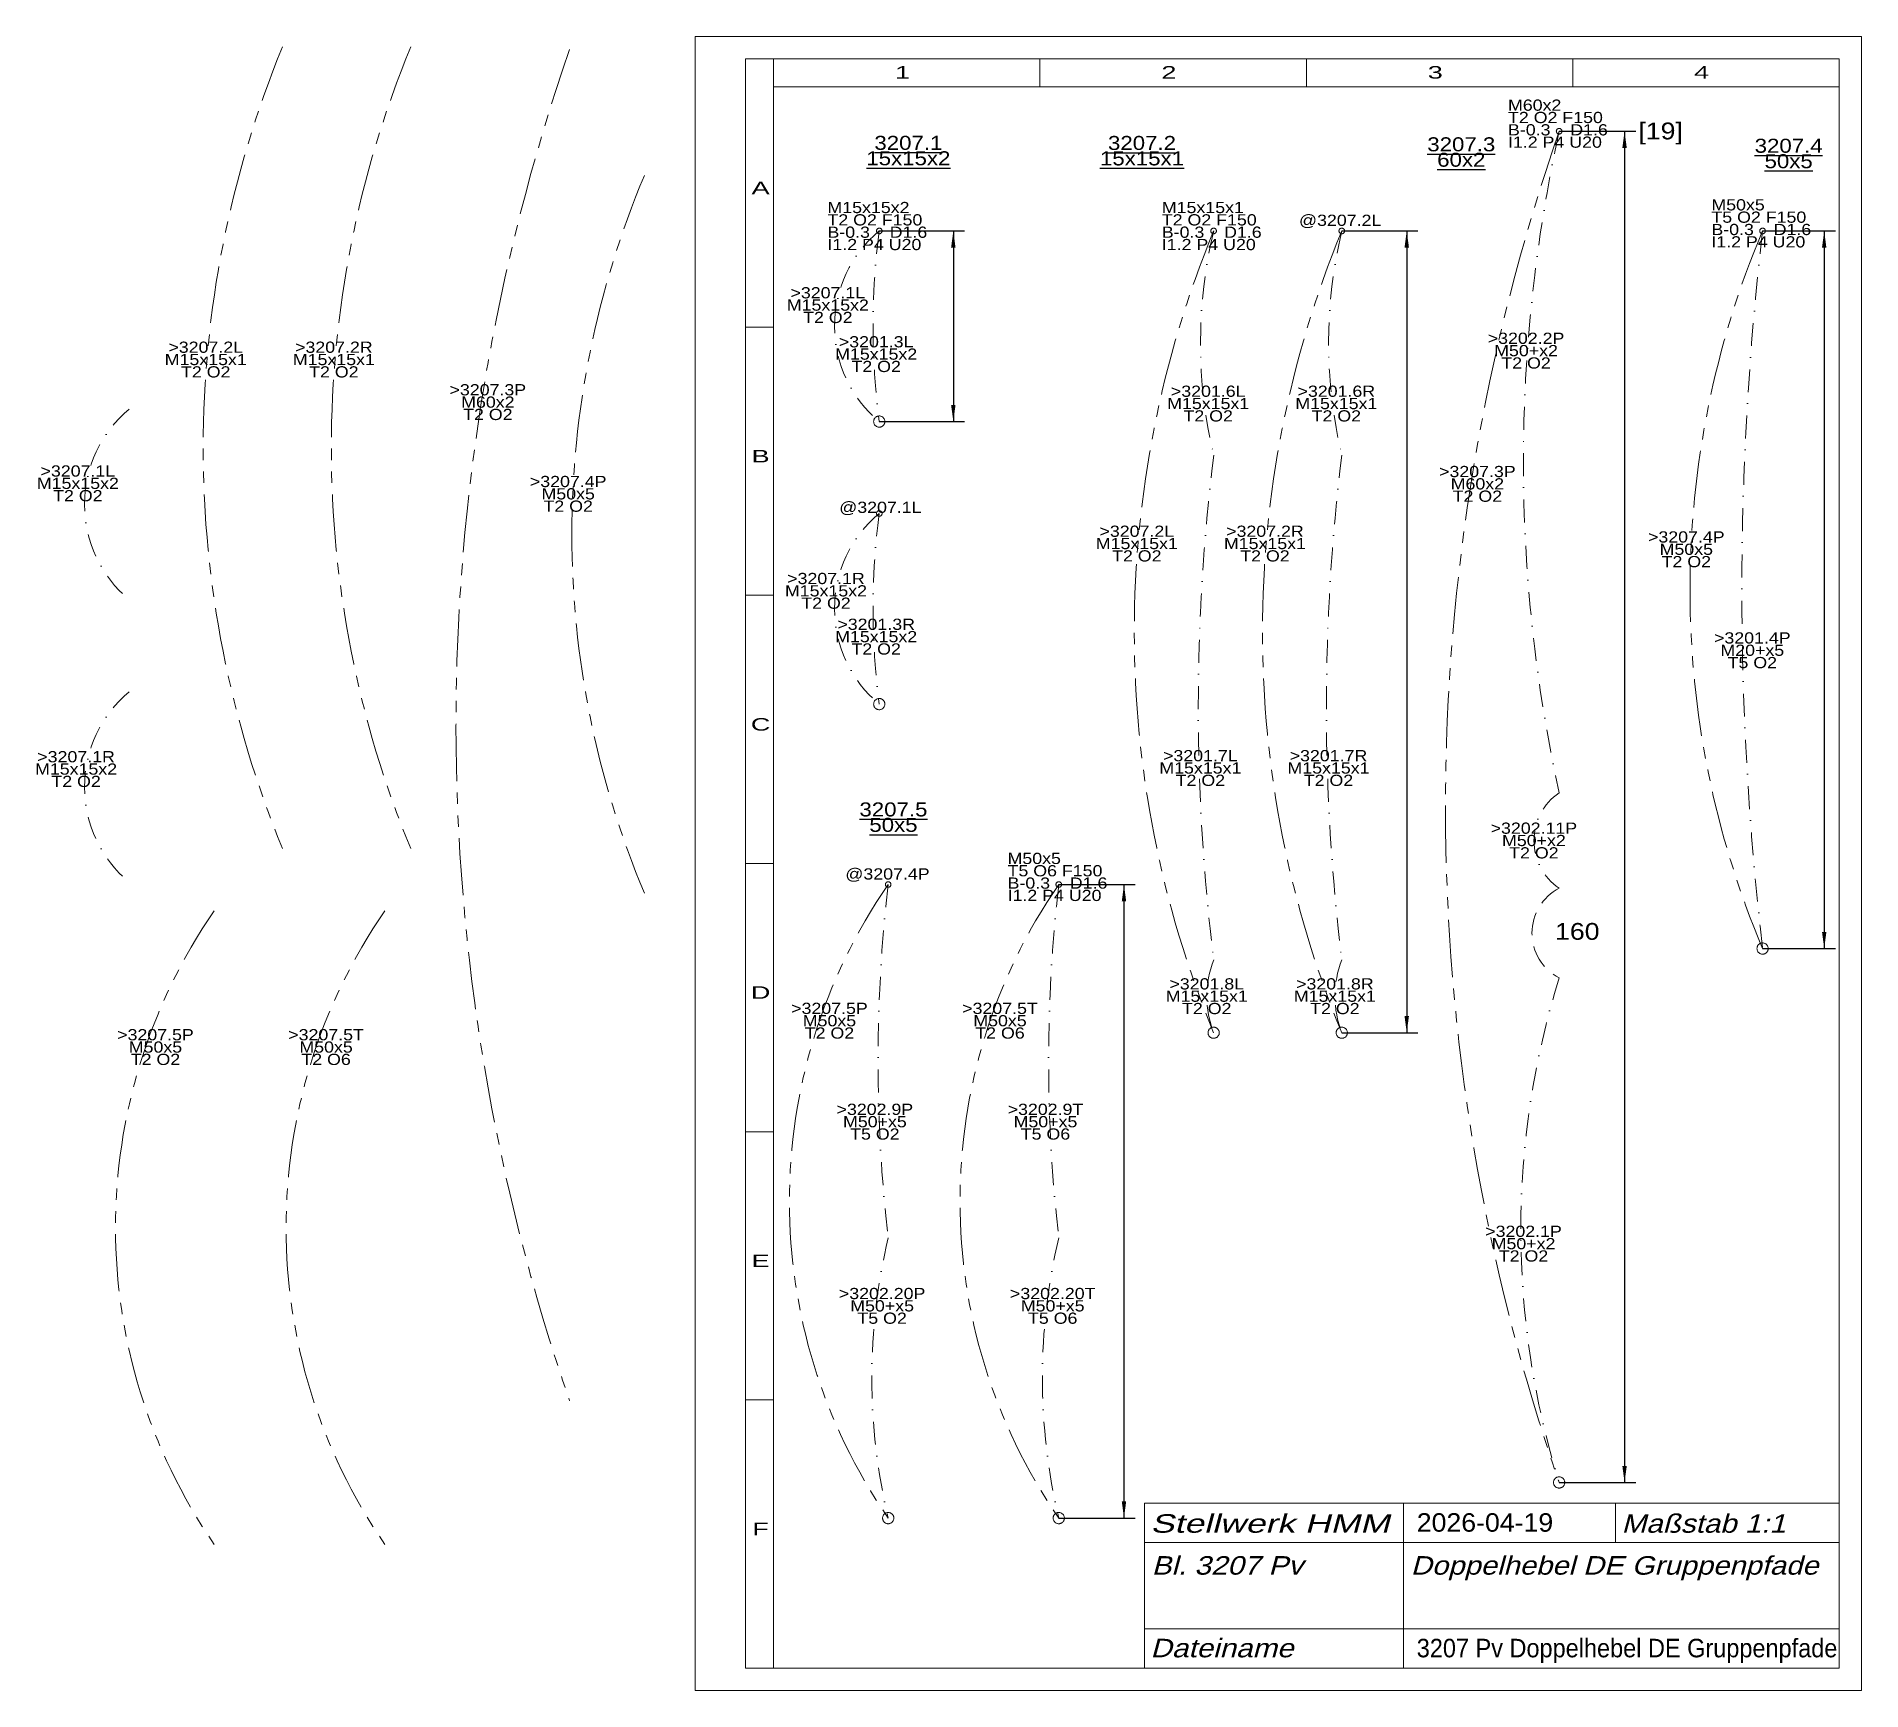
# Model space of a CAD drawing. Extents: x -116 to 209, y 1 to 296.
import ezdxf
from ezdxf.enums import TextEntityAlignment as Align

# ---------------------------------------------------------------- set-up
doc = ezdxf.new("R2010")
doc.units = 0
doc.header["$LTSCALE"] = 8.16772
for name, pattern in [('DASHDOT', [1, 0.5, -0.25, 0, -0.25]), ('DASHED', [0.75, 0.5, -0.25]), ('PHANTOM', [2.5, 1.25, -0.25, 0.25, -0.25, 0.25, -0.25])]:
    doc.linetypes.add(name, pattern=pattern)
for name, color, linetype, lineweight in [('3207_1L', 30, 'CONTINUOUS', 13), ('3207_1R', 14, 'CONTINUOUS', 13), ('3207_2L', 30, 'CONTINUOUS', 13), ('3207_2R', 14, 'CONTINUOUS', 13), ('3207_3P', 30, 'CONTINUOUS', 13), ('3207_4P', 30, 'CONTINUOUS', 13), ('3207_5P', 30, 'CONTINUOUS', 13), ('3207_5T', 15, 'CONTINUOUS', 13), ('3207___ DOPPELHEBEL DE GRUPPENPFADE', 6, 'DASHDOT', 0), ('BEMASSUNG', 7, 'CONTINUOUS', 25), ('BESCHRIFTUNG', 7, 'CONTINUOUS', 25), ('MASSGRENZEN', 172, 'CONTINUOUS', 25), ('MASSLINIEN', 172, 'CONTINUOUS', 25), ('MASSTEXTE', 212, 'CONTINUOUS', 25), ('STANDARD', 7, 'CONTINUOUS', 0)]:
    doc.layers.add(name, color=color, linetype=linetype, lineweight=lineweight)
doc.styles.add('Arial', font='arial.ttf')

# ---------------------------------------------------------------- blocks, each defined once
blk = doc.blocks.new('D402390016')
at = {"layer": 'MASSGRENZEN'}
for points in [[(47.05, 261.32), (47.44, 258.35), (46.65, 258.35)], [(47.05, 227.32), (46.65, 230.3), (47.44, 230.3)]]:
    blk.add_solid(points, dxfattribs=at)
at = {"layer": 'MASSLINIEN', "color": 172}
for p, q in [((33.84, 261.32), (49.05, 261.32)), ((47.05, 261.32), (47.05, 227.32)), ((33.84, 227.32), (49.05, 227.32))]:
    blk.add_line(p, q, dxfattribs=at)
blk = doc.blocks.new('D402389760')
at = {"layer": 'MASSGRENZEN'}
for points in [[(127.9, 261.32), (128.3, 258.35), (127.51, 258.35)], [(127.9, 118.32), (127.51, 121.3), (128.3, 121.3)]]:
    blk.add_solid(points, dxfattribs=at)
at = {"layer": 'MASSLINIEN', "color": 172}
for p, q in [((116.32, 261.32), (129.9, 261.32)), ((127.9, 261.32), (127.9, 118.32)), ((116.32, 118.32), (129.9, 118.32))]:
    blk.add_line(p, q, dxfattribs=at)
blk = doc.blocks.new('D402389504')
at = {"layer": 'MASSGRENZEN'}
for points in [[(202.35, 261.32), (202.74, 258.35), (201.96, 258.35)], [(202.35, 133.33), (201.96, 136.3), (202.74, 136.3)]]:
    blk.add_solid(points, dxfattribs=at)
at = {"layer": 'MASSLINIEN', "color": 172}
for p, q in [((191.36, 261.32), (204.35, 261.32)), ((202.35, 261.32), (202.35, 133.33)), ((191.36, 133.33), (204.35, 133.33))]:
    blk.add_line(p, q, dxfattribs=at)
blk = doc.blocks.new('D402389248')
at = {"layer": 'MASSGRENZEN'}
for points in [[(166.75, 279.1), (167.14, 276.12), (166.35, 276.12)], [(166.75, 38.1), (166.35, 41.07), (167.14, 41.07)]]:
    blk.add_solid(points, dxfattribs=at)
at = {"layer": 'MASSLINIEN', "color": 172}
for p, q in [((155.08, 279.1), (168.75, 279.1)), ((166.75, 279.1), (166.75, 38.1)), ((155.08, 38.1), (168.75, 38.1))]:
    blk.add_line(p, q, dxfattribs=at)
blk = doc.blocks.new('D402388992')
at = {"layer": 'MASSGRENZEN'}
for points in [[(77.48, 144.75), (77.87, 141.77), (77.09, 141.77)], [(77.48, 31.75), (77.09, 34.72), (77.87, 34.72)]]:
    blk.add_solid(points, dxfattribs=at)
at = {"layer": 'MASSLINIEN', "color": 172}
for p, q in [((65.85, 144.75), (79.48, 144.75)), ((77.48, 144.75), (77.48, 31.75)), ((65.85, 31.75), (79.48, 31.75))]:
    blk.add_line(p, q, dxfattribs=at)

msp = doc.modelspace()

# ---------------------------------------------------------------- linework, layer by layer
at = {"layer": '3207_1L', "linetype": 'PHANTOM'}
for centre, radius in [((33.84, 261.32), 0.5), ((33.84, 227.32), 1)]:
    msp.add_circle(centre, radius, dxfattribs=at)
at = {"layer": '3207_1L', "linetype": 'DASHDOT'}
msp.add_arc((164.27, 244.32), 131.54, 172.5742, 187.4258, dxfattribs=at)
at = {"layer": '3207_1R', "linetype": 'PHANTOM'}
for centre, radius in [((33.84, 210.93), 0.5), ((33.84, 176.93), 1)]:
    msp.add_circle(centre, radius, dxfattribs=at)
at = {"layer": '3207_1R', "linetype": 'DASHDOT'}
msp.add_arc((164.27, 193.93), 131.54, 172.5742, 187.4258, dxfattribs=at)
at = {"layer": '3207_2L', "linetype": 'PHANTOM'}
for centre, radius in [((93.47, 261.32), 0.5), ((93.47, 118.32), 1)]:
    msp.add_circle(centre, radius, dxfattribs=at)
at = {"layer": '3207_2L', "linetype": 'DASHDOT'}
for centre, radius, start, end in [((177.26, 241.33), 86.14, 166.5757, 193.4243), ((460.5, 176.33), 369.77, 173.0097, 186.9903), ((110.02, 124.82), 17.77, 158.5443, 201.4557)]:
    msp.add_arc(centre, radius, start, end, dxfattribs=at)
at = {"layer": '3207_2R', "linetype": 'PHANTOM'}
for centre, radius in [((116.32, 261.32), 0.5), ((116.32, 118.32), 1)]:
    msp.add_circle(centre, radius, dxfattribs=at)
at = {"layer": '3207_2R', "linetype": 'DASHDOT'}
for centre, radius, start, end in [((200.11, 241.33), 86.14, 166.5757, 193.4243), ((483.35, 176.33), 369.77, 173.0097, 186.9903), ((132.87, 124.82), 17.77, 158.5443, 201.4557)]:
    msp.add_arc(centre, radius, start, end, dxfattribs=at)
at = {"layer": '3207_3P', "linetype": 'PHANTOM'}
for centre, radius in [((155.08, 279.1), 0.5), ((155.08, 38.1), 1)]:
    msp.add_circle(centre, radius, dxfattribs=at)
at = {"layer": '3207_3P', "linetype": 'DASHDOT'}
for centre, radius, start, end in [((424.88, 220.09), 276.17, 167.664, 192.336), ((160.85, 152.59), 10.27, 124.1539, 235.8461), ((299.8, 83.1), 151.55, 162.7278, 197.2722)]:
    msp.add_arc(centre, radius, start, end, dxfattribs=at)
at = {"layer": '3207_3P', "linetype": 'DASHED'}
msp.add_arc((159.27, 136.09), 9.03, 117.6231, 242.3769, dxfattribs=at)
at = {"layer": '3207_4P', "linetype": 'PHANTOM'}
for centre, radius in [((191.36, 261.32), 0.5), ((191.36, 133.33), 1)]:
    msp.add_circle(centre, radius, dxfattribs=at)
at = {"layer": '3207_4P', "linetype": 'DASHDOT'}
msp.add_arc((744.92, 197.33), 557.25, 173.4058, 186.5953, dxfattribs=at)
at = {"layer": '3207_5P', "linetype": 'PHANTOM'}
for centre, radius in [((35.43, 144.75), 0.5), ((35.43, 31.75), 1)]:
    msp.add_circle(centre, radius, dxfattribs=at)
at = {"layer": '3207_5P', "linetype": 'DASHDOT'}
for centre, radius, start, end in [((308.68, 113.25), 275.06, 173.424, 186.576), ((140.74, 56.75), 108.23, 166.645, 193.355)]:
    msp.add_arc(centre, radius, start, end, dxfattribs=at)
at = {"layer": '3207_5T', "linetype": 'PHANTOM'}
for centre, radius in [((65.85, 144.75), 0.5), ((65.85, 31.75), 1)]:
    msp.add_circle(centre, radius, dxfattribs=at)
at = {"layer": '3207_5T', "linetype": 'DASHDOT'}
for centre, radius, start, end in [((339.1, 113.25), 275.06, 173.424, 186.576), ((171.16, 56.75), 108.23, 166.645, 193.355)]:
    msp.add_arc(centre, radius, start, end, dxfattribs=at)
at = {"layer": '3207___ DOPPELHEBEL DE GRUPPENPFADE', "linetype": 'PHANTOM'}
for centre, radius, start, end in [((101.04, 222.65), 187.76, 157.6156, 202.3844), ((123.89, 222.65), 187.76, 157.6156, 202.3844), ((326.82, 173.18), 368.46, 160.9114, 199.0886), ((503.28, 158.6), 368.46, 160.9114, 199.0886), ((143.83, 207.22), 164.8, 157.1491, 202.8521), ((267.08, 189.82), 187.76, 157.6156, 202.3844), ((289.93, 189.82), 187.76, 157.6156, 202.3844), ((343.22, 197.33), 164.8, 157.1491, 202.8521), ((117.26, 88.25), 99.44, 145.3776, 214.6224), ((147.68, 88.25), 99.44, 145.3776, 214.6224), ((-2.92, 83.55), 99.44, 145.3776, 214.6224), ((27.5, 83.55), 99.44, 145.3776, 214.6224)]:
    msp.add_arc(centre, radius, start, end, dxfattribs=at)
at = {"layer": '3207___ DOPPELHEBEL DE GRUPPENPFADE'}
for centre in [(47.97, 244.32), (-85.77, 212.54), (47.97, 193.93), (-85.77, 162.14)]:
    msp.add_arc(centre, 22.11, 129.7317, 230.2683, dxfattribs=at)
at = {"layer": 'STANDARD'}
for p, q in [((1, 1), (1, 296)), ((1, 296), (209, 296)), ((209, 296), (209, 1)), ((10, 5), (10, 292)), ((10, 292), (15, 292)), ((15, 292), (205, 292)), ((15, 287), (15, 292)), ((62.5, 292), (62.5, 287)), ((110, 292), (110, 287)), ((157.5, 292), (157.5, 287)), ((205, 292), (205, 287)), ((15, 287), (205, 287)), ((15, 5), (15, 287)), ((205, 287), (205, 5)), ((10, 244.17), (15, 244.17)), ((10, 196.33), (15, 196.33)), ((205, 182.12), (205, 5.12)), ((10, 148.5), (15, 148.5)), ((10, 100.67), (15, 100.67)), ((10, 52.83), (15, 52.83)), ((10, 5), (15, 5)), ((205, 5), (15, 5)), ((209, 1), (1, 1))]:
    msp.add_line(p, q, dxfattribs=at)
at = {"layer": 'STANDARD', "lineweight": 0}
for p, q in [((81.11, 34.4), (205, 34.4)), ((81.11, 34.4), (81.11, 5)), ((127.31, 34.4), (127.31, 5)), ((165.11, 34.4), (165.11, 27.4)), ((81.11, 27.4), (205, 27.4)), ((81.11, 12), (205, 12))]:
    msp.add_line(p, q, dxfattribs=at)

# ---------------------------------------------------------------- block references
at = {"layer": 'BEMASSUNG'}
for name in ['D402389248', 'D402390016', 'D402389760', 'D402389504', 'D402388992']:
    msp.add_blockref(name, (0, 0), dxfattribs=at)

# ---------------------------------------------------------------- texts
at = {"layer": '3207_1L', "char_height": 2, "line_spacing_factor": 0.66, "style": 'Arial'}
for s, insert, attachment_point in [('\\W1.135084;M15x15x2 \\PT2 O2 F150\\PB-0.3    D1.6\\PI1.2 P4 U20', (24.6, 257.87), 7), ('\\W1.135145;>3201.3L\\PM15x15x2\\PT2 O2', (33.29, 239.34), 5)]:
    msp.add_mtext(s, dxfattribs=dict(at, insert=insert, attachment_point=attachment_point))
at = {"layer": '3207_1R', "style": 'Arial', "width": 1.135129}
msp.add_text('@3207.1L', height=2, dxfattribs=at).set_placement((26.7, 211.03))
at = {"layer": '3207_1R', "insert": (33.29, 188.95), "char_height": 2, "attachment_point": 5, "line_spacing_factor": 0.66, "style": 'Arial'}
msp.add_mtext('\\W1.135111;>3201.3R\\PM15x15x2\\PT2 O2', dxfattribs=at)
at = {"layer": '3207_2L', "char_height": 2, "line_spacing_factor": 0.66, "style": 'Arial'}
for s, insert, attachment_point in [('\\W1.135085;M15x15x1\\PT2 O2 F150\\PB-0.3    D1.6\\PI1.2 P4 U20', (84.23, 257.87), 7), ('\\W1.135145;>3201.6L\\PM15x15x1\\PT2 O2', (92.5, 230.52), 5), ('\\W1.135145;>3201.7L\\PM15x15x1\\PT2 O2', (91.1, 165.52), 5), ('\\W1.135145;>3201.8L\\PM15x15x1\\PT2 O2', (92.24, 124.82), 5)]:
    msp.add_mtext(s, dxfattribs=dict(at, insert=insert, attachment_point=attachment_point))
at = {"layer": '3207_2R', "style": 'Arial', "width": 1.135129}
msp.add_text('@3207.2L', height=2, dxfattribs=at).set_placement((108.69, 262.22))
at = {"layer": '3207_2R', "char_height": 2, "attachment_point": 5, "line_spacing_factor": 0.66, "style": 'Arial'}
for s, insert in [('\\W1.135111;>3201.6R\\PM15x15x1\\PT2 O2', (115.35, 230.52)), ('\\W1.135110;>3201.7R\\PM15x15x1\\PT2 O2', (113.95, 165.52)), ('\\W1.135111;>3201.8R\\PM15x15x1\\PT2 O2', (115.09, 124.82))]:
    msp.add_mtext(s, dxfattribs=dict(at, insert=insert))
at = {"layer": '3207_3P', "char_height": 2, "line_spacing_factor": 0.66, "style": 'Arial'}
for s, insert, attachment_point in [('\\W1.135082;M60x2\\PT2 O2 F150\\PB-0.3    D1.6\\PI1.2 P4 U20', (145.96, 276.13), 7), ('\\W1.135110;>3202.2P\\PM50+x2\\PT2 O2', (149.18, 239.96), 5), ('\\W1.135114;>3202.11P\\PM50+x2\\PT2 O2', (150.58, 152.59), 5), ('\\W1.135110;>3202.1P\\PM50+x2\\PT2 O2', (148.73, 80.69), 5)]:
    msp.add_mtext(s, dxfattribs=dict(at, insert=insert, attachment_point=attachment_point))
at = {"layer": '3207_4P', "char_height": 2, "line_spacing_factor": 0.66, "style": 'Arial'}
for s, insert, attachment_point in [('\\W1.135081;M50x5\\PT5 O2 F150\\PB-0.3    D1.6\\PI1.2 P4 U20', (182.23, 258.35), 7), ('\\W1.135110;>3201.4P\\PM20+x5\\PT5 O2', (189.53, 186.52), 5)]:
    msp.add_mtext(s, dxfattribs=dict(at, insert=insert, attachment_point=attachment_point))
at = {"layer": '3207_5P', "style": 'Arial', "width": 1.135097}
msp.add_text('@3207.4P', height=2, dxfattribs=at).set_placement((27.79, 145.64))
at = {"layer": '3207_5P', "char_height": 2, "attachment_point": 5, "line_spacing_factor": 0.66, "style": 'Arial'}
for s, insert in [('\\W1.135110;>3202.9P\\PM50+x5\\PT5 O2', (33.06, 102.44)), ('\\W1.135114;>3202.20P\\PM50+x5\\PT5 O2', (34.35, 69.59))]:
    msp.add_mtext(s, dxfattribs=dict(at, insert=insert))
at = {"layer": '3207_5T', "char_height": 2, "line_spacing_factor": 0.66, "style": 'Arial'}
for s, insert, attachment_point in [('\\W1.135081;M50x5\\PT5 O6 F150\\PB-0.3    D1.6\\PI1.2 P4 U20', (56.72, 141.78), 7), ('\\W1.135136;>3202.9T\\PM50+x5\\PT5 O6', (63.48, 102.44), 5), ('\\W1.135137;>3202.20T\\PM50+x5\\PT5 O6', (64.77, 69.59), 5)]:
    msp.add_mtext(s, dxfattribs=dict(at, insert=insert, attachment_point=attachment_point))
at = {"layer": '3207___ DOPPELHEBEL DE GRUPPENPFADE', "char_height": 2, "attachment_point": 5, "line_spacing_factor": 0.66, "style": 'Arial'}
for s, insert in [('\\W1.135145;>3207.1L\\PM15x15x2\\PT2 O2', (24.67, 248.08)), ('\\W1.135145;>3207.2L\\PM15x15x1\\PT2 O2', (-86.27, 238.37)), ('\\W1.135110;>3207.2R\\PM15x15x1\\PT2 O2', (-63.42, 238.37)), ('\\W1.135110;>3207.3P\\PM60x2\\PT2 O2', (-35.96, 230.78)), ('\\W1.135145;>3207.1L\\PM15x15x2\\PT2 O2', (-109.07, 216.29)), ('\\W1.135110;>3207.3P\\PM60x2\\PT2 O2', (140.5, 216.2)), ('\\W1.135110;>3207.4P\\PM50x5\\PT2 O2', (-21.63, 214.42)), ('\\W1.135145;>3207.2L\\PM15x15x1\\PT2 O2', (79.77, 205.55)), ('\\W1.135110;>3207.2R\\PM15x15x1\\PT2 O2', (102.62, 205.55)), ('\\W1.135110;>3207.4P\\PM50x5\\PT2 O2', (177.76, 204.53)), ('\\W1.135110;>3207.1R\\PM15x15x2\\PT2 O2', (24.34, 197.12)), ('\\W1.135110;>3207.1R\\PM15x15x2\\PT2 O2', (-109.39, 165.33)), ('\\W1.135110;>3207.5P\\PM50x5\\PT2 O2', (24.96, 120.45)), ('\\W1.135136;>3207.5T\\PM50x5\\PT2 O6', (55.37, 120.45)), ('\\W1.135110;>3207.5P\\PM50x5\\PT2 O2', (-95.23, 115.75)), ('\\W1.135136;>3207.5T\\PM50x5\\PT2 O6', (-64.81, 115.75))]:
    msp.add_mtext(s, dxfattribs=dict(at, insert=insert))
at = {"layer": 'BESCHRIFTUNG', "linetype": 'DASHED', "style": 'Arial'}
for s, width, p in [('[19]', 1.13512, (169.21, 277.65)), ('160', 1.135145, (154.35, 134.89))]:
    msp.add_text(s, height=3, dxfattribs=dict(at, width=width)).set_placement(p)
at = {"layer": 'BESCHRIFTUNG', "style": 'Arial', "oblique": 15}
for s, width, p in [('Stellwerk HMM', 1.375804, (82.2, 32.44)), ('Maßstab 1:1', 1.143719, (166.2, 32.44)), ('Bl. 3207 Pv', 1.143715, (82.42, 24.96)), ('Doppelhebel DE Gruppenpfade', 1.130172, (128.62, 24.96)), ('Dateiname', 1.143709, (82.2, 10.22))]:
    msp.add_text(s, height=3.3, dxfattribs=dict(at, width=width)).set_placement(p, align=Align.TOP_LEFT)
at = {"layer": 'BESCHRIFTUNG', "style": 'Arial'}
for s, width, p in [('2026-04-19', 1.031837, (129.69, 32.62)), ('3207 Pv Doppelhebel DE Gruppenpfade', 0.908959, (129.69, 10.22))]:
    msp.add_text(s, height=3.3, dxfattribs=dict(at, width=width)).set_placement(p, align=Align.TOP_LEFT)
at = {"layer": 'BESCHRIFTUNG', "char_height": 2.5, "attachment_point": 5, "line_spacing_factor": 0.66, "style": 'Arial'}
for s, insert in [('\\W1.135138;\\L3207.1\\P15x15x2', (39.03, 275.64)), ('\\W1.135138;\\L3207.2\\P15x15x1', (80.69, 275.62)), ('\\W1.135138;\\L3207.3\\P60x2', (137.63, 275.38)), ('\\W1.135138;\\L3207.4\\P50x5', (196.01, 275.12)), ('\\W1.135138;\\L3207.5\\P50x5', (36.37, 156.75))]:
    msp.add_mtext(s, dxfattribs=dict(at, insert=insert))
at = {"layer": 'STANDARD', "style": 'Arial'}
for s, width, p in [('1', 1.547923, (38, 290.72)), ('2', 1.547922, (85.5, 290.72)), ('3', 1.547923, (133, 290.72)), ('4', 1.547923, (180.5, 290.72)), ('A', 1.547987, (12.68, 270.1)), ('B', 1.547987, (12.68, 222.26)), ('C', 1.548103, (12.68, 174.43)), ('D', 1.548104, (12.68, 126.6)), ('E', 1.547987, (12.68, 78.76)), ('F', 1.547769, (12.68, 30.93))]:
    msp.add_text(s, height=2.23, dxfattribs=dict(at, width=width)).set_placement(p, align=Align.TOP_CENTER)

doc.saveas('drawing.dxf')
